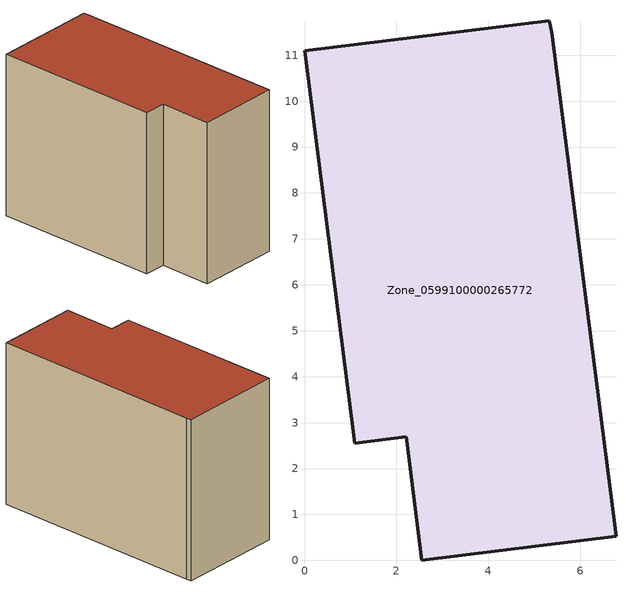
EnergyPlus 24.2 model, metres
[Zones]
Zone_0599100000265772
 floor ground (C_G): 2.22,2.7 1.09,2.55 0,11.1 5.33,11.75 5.38,11.5 6.78,0.53 2.55,0 z0
 wall outside (C_F): 5.33,11.75 0,11.1 1.09,2.55 2.22,2.7 2.55,0 6.78,0.53 5.38,11.5 5.33,11.75 z0:8.38
 roof outside (C_R): 6.78,0.53 5.38,11.5 5.33,11.75 0,11.1 1.09,2.55 2.22,2.7 2.55,0 z8.38
[BUILDING]
Pand.0599100000265772: North Axis=0; Terrain=City; Loads Convergence Tolerance Value=0.04; Temperature Convergence Tolerance Value=0.4; Solar Distribution=FullExterior; Maximum Number of Warmup Days=25; Minimum Number of Warmup Days=1
[Site:Location]
Rotterdam.The.Hague.AP_ZH_NLD Design_Conditions: Latitude=51.96; Longitude=4.45; Time Zone=1; Elevation=-4.5
[SITE:GROUNDTEMPERATURE:BUILDINGSURFACE]
18, 18, 18, 18, 18, 18, 18, 18, 18, 18, 18, 18
[MATERIAL] Thermal Absorptance=0.9; Solar Absorptance=0.7; Visible Absorptance=0.7
Name | Roughness | Thickness | Conductivity | Density | Specific Heat
G.TI.1975-1991 | MediumSmooth | 0.15 | 0.288461 | 540 | 1210
F.TI.1975-1991 | Rough | 0.3 | 0.230769 | 1920 | 840
R.TI.1975-1991 | MediumRough | 0.2 | 0.153846 | 1500 | 1000
[CONSTRUCTION]
C_G: G.TI.1975-1991
C_F: F.TI.1975-1991
C_R: R.TI.1975-1991
[ZONE]
Zone_0599100000265772: Type=1; Multiplier=1; Ceiling Height=Autocalculate; Volume=Autocalculate; Floor Area=autocalculate; Part of Total Floor Area=Yes
[ZONEINFILTRATION:DESIGNFLOWRATE]
Infil_Zone_0599100000265772: Zone or ZoneList or Space or SpaceList=Zone_0599100000265772; Schedule=AlwaysOn; Design Flow Rate Calculation Method=Flow/Area; Flow Rate per Floor Area=0.003; Constant Term Coefficient=1; Temperature Term Coefficient=0; Velocity Term Coefficient=0; Velocity Squared Term Coefficient=0
[HVACTEMPLATE:ZONE:IDEALLOADSAIRSYSTEM]
Zone_0599100000265772: Maximum Heating Supply Air Temperature=50; Minimum Cooling Supply Air Temperature=13; Maximum Heating Supply Air Humidity Ratio=0.0156; Minimum Cooling Supply Air Humidity Ratio=0.0077; Heating Limit=NoLimit; Cooling Limit=NoLimit; Dehumidification Control Type=ConstantSensibleHeatRatio; Cooling Sensible Heat Ratio=0.7; Dehumidification Setpoint=60; Humidification Control Type=None; Humidification Setpoint=30; Outdoor Air Method=None; Outdoor Air Flow Rate per Person=0.00944; Outdoor Air Flow Rate per Zone Floor Area=0; Outdoor Air Flow Rate per Zone=0; Demand Controlled Ventilation Type=None; Outdoor Air Economizer Type=NoEconomizer; Heat Recovery Type=None; Sensible Heat Recovery Effectiveness=0.7; Latent Heat Recovery Effectiveness=0.65
[ZONECONTROL:THERMOSTAT]
ThermostatControl_Zone_0599100000265772: Zone or ZoneList=Zone_0599100000265772; Control Type Schedule=DualSetpointControlType; Control 1=Thermostat_Zone_0599100000265772; Temperature Difference Between Cutout And Setpoint=0
[THERMOSTATSETPOINT:DUALSETPOINT]
Thermostat_Zone_0599100000265772: Heating Setpoint Temperature Schedule=HeatingSetpoint_Zone_0599100000265772; Cooling Setpoint Temperature Schedule=CoolingSetpoint_Zone_0599100000265772
[SCHEDULE:COMPACT]
HeatingSetpoint_Zone_0599100000265772: Through: 12/31, For: AllDays, Until: 24:00, 21
CoolingSetpoint_Zone_0599100000265772: Through: 12/31, For: AllDays, Until: 24:00, 24
DualSetpointControlType: Through: 12/31, For: AllDays, Until: 24:00, 4
AlwaysOn: Through: 12/31, For: AllDays, Until: 24:00, 1
